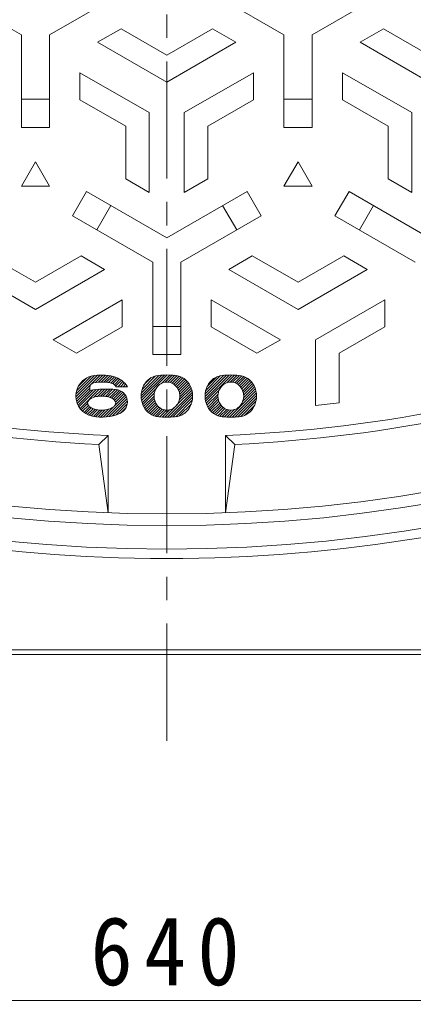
# Model space of a CAD drawing. Units: millimetres, scale not verified. Extents: x -836 to 950, y -677 to 691.
# Drawn here: x -474.2 to -390.2, y -118.4 to 90.9 of the extents above; entities that cross this region are included whole.
import ezdxf

# ---------------------------------------------------------------- set-up
doc = ezdxf.new("R2010")
doc.units = ezdxf.units.MM
doc.header["$LTSCALE"] = 5
doc.linetypes.add('CHAIN1', pattern=[8, 5, -1, 1, -1])
for name, color, linetype, lineweight in [('0-1_躯体', 2, 'Continuous', 9), ('0-2_仕上', 3, 'Continuous', 18), ('0-4_その他', 7, 'Continuous', 9)]:
    doc.layers.add(name, color=color, linetype=linetype, lineweight=lineweight)
doc.styles.add('ＭＳ ゴシック', font='')
doc.styles.get('ＭＳ ゴシック').set_extended_font_data('MS Gothic')

msp = doc.modelspace()

# ---------------------------------------------------------------- linework, layer by layer
at = {"layer": '0-1_躯体'}
for p, q in [((-738.843, -43.604), (-146.843, -43.604)), ((-738.843, -44.604), (-146.843, -44.604))]:
    msp.add_line(p, q, dxfattribs=at)
for radius in [332.5, 327.5]:
    msp.add_circle((-442.843, 310.396), radius, dxfattribs=at)
msp.add_arc((-442.843, 310.396), 334.5, 260.5863, 279.4137, dxfattribs=at)
at = {"layer": '0-2_仕上', "linetype": 'CHAIN1', "lineweight": 9}
msp.add_line((-442.843, -63.008), (-442.843, 683.801), dxfattribs=at)
at = {"layer": '0-2_仕上'}
for p, q in [((-473.843, 87.667), (-490.962, 97.551)), ((-467.843, 87.667), (-450.723, 97.551)), ((-417.843, 87.667), (-434.962, 97.551)), ((-411.843, 87.667), (-394.723, 97.551)), ((-457.593, 86.079), (-452.593, 88.966)), ((-452.593, 88.966), (-442.843, 83.337)), ((-433.091, 88.967), (-442.843, 83.337)), ((-428.091, 86.081), (-433.091, 88.967)), ((-401.593, 86.079), (-396.593, 88.966)), ((-396.593, 88.966), (-386.843, 83.337)), ((-473.843, 87.667), (-473.843, 67.899)), ((-467.843, 87.667), (-467.843, 67.899)), ((-457.593, 86.079), (-442.843, 77.563)), ((-428.091, 86.081), (-442.843, 77.563)), ((-417.843, 87.667), (-417.843, 67.899)), ((-411.843, 87.667), (-411.843, 67.899)), ((-401.593, 86.079), (-386.843, 77.563)), ((-461.343, 79.584), (-461.343, 73.811)), ((-461.343, 79.584), (-446.593, 71.068)), ((-424.343, 79.584), (-439.093, 71.068)), ((-424.343, 79.584), (-424.343, 73.811)), ((-405.343, 79.584), (-405.343, 73.811)), ((-405.343, 79.584), (-390.593, 71.068)), ((-467.843, 73.899), (-473.843, 73.899)), ((-461.343, 73.811), (-451.593, 68.181)), ((-424.343, 73.811), (-434.093, 68.181)), ((-417.843, 73.899), (-411.843, 73.899)), ((-405.343, 73.811), (-395.593, 68.181)), ((-446.593, 54.034), (-446.593, 71.068)), ((-439.093, 54.034), (-439.093, 71.068)), ((-390.593, 54.034), (-390.593, 71.068)), ((-467.843, 67.899), (-473.843, 67.899)), ((-434.093, 56.921), (-434.093, 68.181)), ((-417.843, 67.899), (-411.843, 67.899)), ((-439.093, 54.034), (-434.093, 56.921)), ((-459.962, 54.247), (-462.962, 49.051)), ((-442.843, 44.363), (-459.962, 54.247)), ((-442.843, 44.363), (-425.723, 54.247)), ((-425.723, 54.247), (-422.723, 49.051)), ((-406.962, 49.051), (-403.962, 54.247)), ((-386.843, 44.363), (-403.962, 54.247)), ((-457.766, 46.051), (-454.766, 51.247)), ((-427.919, 46.051), (-430.919, 51.247)), ((-398.766, 51.247), (-401.766, 46.051)), ((-445.843, 39.167), (-462.962, 49.051)), ((-439.843, 39.167), (-422.723, 49.051)), ((-389.843, 39.167), (-406.962, 49.051)), ((-480.593, 40.466), (-470.843, 34.837)), ((-461.091, 40.467), (-470.843, 34.837)), ((-456.091, 37.581), (-461.091, 40.467)), ((-429.593, 37.579), (-424.593, 40.466)), ((-424.593, 40.466), (-414.843, 34.837)), ((-405.091, 40.467), (-414.843, 34.837)), ((-400.091, 37.581), (-405.091, 40.467)), ((-445.843, 39.167), (-445.843, 19.399)), ((-439.843, 39.167), (-439.843, 19.399)), ((-485.593, 37.579), (-470.843, 29.063)), ((-456.091, 37.581), (-470.843, 29.063)), ((-429.593, 37.579), (-414.843, 29.063)), ((-400.091, 37.581), (-414.843, 29.063)), ((-452.343, 31.084), (-467.093, 22.568)), ((-452.343, 31.084), (-452.343, 25.311)), ((-433.343, 31.084), (-433.343, 25.311)), ((-433.343, 31.084), (-418.593, 22.568)), ((-396.343, 31.084), (-411.093, 22.568)), ((-396.343, 31.084), (-396.343, 25.311)), ((-452.343, 25.311), (-462.093, 19.681)), ((-445.843, 25.399), (-439.843, 25.399)), ((-433.343, 25.311), (-423.593, 19.681)), ((-396.343, 25.311), (-406.093, 19.681)), ((-411.093, 8.562), (-411.093, 22.568)), ((-439.843, 19.399), (-445.843, 19.399)), ((-406.093, 9.13), (-406.093, 19.681)), ((-462.222, 10.411), (-457.616, 15.016)), ((-462.202, 10.996), (-458.26, 14.937)), ((-462.173, 9.893), (-457.015, 15.052)), ((-462.076, 11.687), (-458.967, 14.797)), ((-458.047, 13.453), (-456.449, 15.052)), ((-457.406, 13.529), (-455.913, 15.023)), ((-456.813, 13.556), (-455.402, 14.968)), ((-456.26, 13.544), (-454.914, 14.89)), ((-455.739, 13.499), (-454.446, 14.792)), ((-455.246, 13.426), (-453.998, 14.674)), ((-448.307, 10.639), (-443.921, 15.025)), ((-448.286, 10.094), (-443.332, 15.049)), ((-448.259, 11.253), (-444.53, 14.982)), ((-448.215, 9.6), (-442.759, 15.056)), ((-448.103, 11.975), (-445.211, 14.867)), ((-443.985, 13.264), (-442.203, 15.046)), ((-443.155, 13.528), (-441.661, 15.023)), ((-442.576, 13.542), (-441.133, 14.985)), ((-442.1, 13.452), (-440.634, 14.918)), ((-441.693, 13.294), (-440.185, 14.801)), ((-434.674, 10.458), (-430.097, 15.035)), ((-434.651, 11.046), (-430.7, 14.998)), ((-434.636, 9.931), (-429.513, 15.053)), ((-434.551, 9.45), (-428.946, 15.054)), ((-434.537, 11.726), (-431.343, 14.92)), ((-434.247, 12.582), (-432.163, 14.666)), ((-430.03, 13.405), (-428.394, 15.04)), ((-429.317, 13.552), (-427.857, 15.012)), ((-428.782, 13.522), (-427.334, 14.97)), ((-428.331, 13.407), (-426.852, 14.885)), ((-427.941, 13.231), (-426.417, 14.755)), ((-461.709, 12.62), (-459.899, 14.43)), ((-454.777, 13.33), (-453.581, 14.526)), ((-454.332, 13.209), (-453.192, 14.349)), ((-453.987, 12.988), (-452.83, 14.145)), ((-453.761, 12.649), (-452.493, 13.917)), ((-453.287, 12.557), (-452.179, 13.665)), ((-452.721, 12.557), (-451.888, 13.39)), ((-452.155, 12.557), (-451.619, 13.093)), ((-451.59, 12.557), (-451.374, 12.773)), ((-447.701, 12.942), (-446.154, 14.489)), ((-441.337, 13.084), (-439.776, 14.644)), ((-441.021, 12.834), (-439.403, 14.452)), ((-440.751, 12.539), (-439.06, 14.229)), ((-440.516, 12.208), (-438.747, 13.976)), ((-440.325, 11.833), (-438.463, 13.695)), ((-440.178, 11.414), (-438.207, 13.385)), ((-440.085, 10.941), (-437.98, 13.046)), ((-440.066, 10.394), (-437.785, 12.676)), ((-427.597, 13.01), (-426.02, 14.586)), ((-427.299, 12.742), (-425.657, 14.384)), ((-427.038, 12.437), (-425.324, 14.151)), ((-426.819, 12.091), (-425.02, 13.889)), ((-426.64, 11.704), (-424.745, 13.599)), ((-426.509, 11.269), (-424.498, 13.28)), ((-426.438, 10.775), (-424.281, 12.931)), ((-462.075, 9.426), (-459.226, 12.275)), ((-461.937, 8.998), (-459.178, 11.757)), ((-461.765, 8.605), (-458.506, 11.863)), ((-461.562, 8.241), (-457.861, 11.943)), ((-461.332, 7.906), (-457.238, 12)), ((-458.375, 10.297), (-456.636, 12.037)), ((-457.633, 10.474), (-456.052, 12.055)), ((-457.004, 10.537), (-455.485, 12.056)), ((-456.439, 10.537), (-454.934, 12.042)), ((-455.92, 10.489), (-454.397, 12.013)), ((-455.445, 10.399), (-453.873, 11.971)), ((-455.005, 10.273), (-453.37, 11.908)), ((-454.608, 10.105), (-452.932, 11.78)), ((-454.254, 9.892), (-452.551, 11.596)), ((-453.959, 9.622), (-452.216, 11.365)), ((-453.894, 8.556), (-451.677, 10.773)), ((-453.759, 9.256), (-451.925, 11.09)), ((-448.104, 9.145), (-445.184, 12.066)), ((-447.959, 8.724), (-445.496, 11.187)), ((-447.785, 8.333), (-445.559, 10.559)), ((-442.703, 6.061), (-437.382, 11.382)), ((-442.126, 6.072), (-437.324, 10.875)), ((-440.747, 8.582), (-437.483, 11.847)), ((-440.173, 9.723), (-437.618, 12.277)), ((-434.428, 9.007), (-431.709, 11.726)), ((-434.274, 8.595), (-431.9, 10.97)), ((-429.453, 6.062), (-423.814, 11.702)), ((-428.887, 6.063), (-423.726, 11.224)), ((-428.304, 6.08), (-423.683, 10.701)), ((-426.624, 9.457), (-423.939, 12.142)), ((-426.45, 10.197), (-424.096, 12.551)), ((-461.074, 7.598), (-459.719, 8.953)), ((-460.791, 7.315), (-459.556, 8.551)), ((-455.778, 6.106), (-451.474, 10.41)), ((-455.129, 6.189), (-451.323, 9.995)), ((-454.423, 6.33), (-451.239, 9.514)), ((-453.637, 6.55), (-451.255, 8.932)), ((-447.58, 7.972), (-445.516, 10.036)), ((-447.345, 7.641), (-445.408, 9.578)), ((-447.081, 7.339), (-445.247, 9.173)), ((-446.789, 7.066), (-445.042, 8.813)), ((-446.468, 6.822), (-444.8, 8.489)), ((-441.531, 6.102), (-437.32, 10.313)), ((-440.914, 6.153), (-437.392, 9.675)), ((-440.187, 6.314), (-437.594, 8.907)), ((-434.09, 8.213), (-431.922, 10.382)), ((-433.876, 7.862), (-431.854, 9.883)), ((-433.631, 7.541), (-431.728, 9.444)), ((-433.358, 7.248), (-431.553, 9.054)), ((-433.056, 6.984), (-431.337, 8.703)), ((-432.726, 6.749), (-431.078, 8.397)), ((-427.703, 6.115), (-423.701, 10.118)), ((-427.066, 6.186), (-423.806, 9.446)), ((-426.268, 6.419), (-424.076, 8.61)), ((-460.482, 7.059), (-459.279, 8.262)), ((-460.147, 6.829), (-458.939, 8.036)), ((-459.783, 6.627), (-458.551, 7.859)), ((-459.389, 6.455), (-458.123, 7.721)), ((-458.96, 6.318), (-457.655, 7.623)), ((-458.494, 6.218), (-457.148, 7.564)), ((-458.004, 6.143), (-456.597, 7.55)), ((-457.491, 6.09), (-455.985, 7.596)), ((-456.952, 6.063), (-455.283, 7.733)), ((-456.383, 6.066), (-454.237, 8.212)), ((-452.717, 6.904), (-451.504, 8.117)), ((-446.117, 6.607), (-444.514, 8.21)), ((-445.734, 6.424), (-444.19, 7.968)), ((-445.314, 6.278), (-443.82, 7.772)), ((-444.853, 6.174), (-443.394, 7.633)), ((-444.342, 6.119), (-442.896, 7.565)), ((-443.81, 6.086), (-442.274, 7.621)), ((-443.264, 6.066), (-441.189, 8.141)), ((-439.014, 6.921), (-438.214, 7.721)), ((-432.365, 6.544), (-430.783, 8.126)), ((-431.971, 6.373), (-430.444, 7.9)), ((-431.539, 6.239), (-430.056, 7.722)), ((-431.061, 6.151), (-429.613, 7.599)), ((-430.54, 6.107), (-429.082, 7.565)), ((-430.003, 6.078), (-428.397, 7.684))]:
    msp.add_line(p, q, dxfattribs=at)
at = {"layer": '0-2_仕上', "lineweight": 9}
for p, q in [((-467.093, 22.568), (-462.093, 19.681)), ((-423.593, 19.681), (-418.593, 22.568)), ((-457.343, 0.235), (-455.343, 2.15)), ((-455.343, 2.15), (-455.343, -14.363)), ((-428.343, 0.235), (-430.343, 2.15)), ((-430.343, 2.15), (-430.343, -14.363)), ((-455.343, -14.363), (-457.343, 0.235)), ((-430.343, -14.363), (-428.343, 0.235))]:
    msp.add_line(p, q, dxfattribs=at)
at = {"layer": '0-2_仕上', "color": 7, "lineweight": 9}
for p, q in [((-459.226, 12.406), (-459.226, 11.749)), ((-453.729, 12.557), (-451.23, 12.557))]:
    msp.add_line(p, q, dxfattribs=at)
at = {"layer": '0-2_仕上'}
for points in [[(-446.593, 54.034), (-451.593, 56.921), (-451.593, 68.181)], [(-390.593, 54.034), (-395.593, 56.921), (-395.593, 68.181)]]:
    msp.add_lwpolyline(points, dxfattribs=at)
for points in [[(-473.843, 55.333), (-470.843, 60.529), (-467.843, 55.333)], [(-417.843, 55.333), (-414.843, 60.529), (-411.843, 55.333)]]:
    msp.add_lwpolyline(points, close=True, dxfattribs=at)
at = {"layer": '0-2_仕上', "color": 7, "lineweight": 9}
for points in [[(-440.062, 10.558), (-440.067, 10.734), (-440.082, 10.92), (-440.11, 11.115), (-440.152, 11.319), (-440.211, 11.531), (-440.288, 11.748), (-440.385, 11.969), (-440.506, 12.192), (-440.65, 12.412), (-440.82, 12.626), (-441.016, 12.83), (-441.238, 13.017), (-441.485, 13.185), (-441.753, 13.326), (-442.041, 13.437), (-442.343, 13.513), (-442.654, 13.552), (-442.968, 13.552), (-443.278, 13.513), (-443.58, 13.437), (-443.868, 13.326), (-444.136, 13.185), (-444.383, 13.017), (-444.605, 12.83), (-444.801, 12.626), (-444.971, 12.412), (-445.115, 12.192), (-445.236, 11.969), (-445.333, 11.748), (-445.411, 11.531), (-445.469, 11.319), (-445.511, 11.115), (-445.539, 10.92), (-445.554, 10.734), (-445.559, 10.558), (-445.554, 10.382), (-445.539, 10.196), (-445.511, 10.001), (-445.469, 9.797)], [(-426.43, 10.558), (-426.434, 10.734), (-426.45, 10.92), (-426.478, 11.115), (-426.52, 11.319), (-426.578, 11.531), (-426.655, 11.748), (-426.753, 11.969), (-426.873, 12.192), (-427.018, 12.412), (-427.188, 12.626), (-427.384, 12.83), (-427.606, 13.017), (-427.852, 13.185), (-428.121, 13.326), (-428.409, 13.437), (-428.71, 13.513), (-429.021, 13.552), (-429.335, 13.552), (-429.646, 13.513), (-429.948, 13.437), (-430.235, 13.326), (-430.504, 13.185), (-430.751, 13.017), (-430.972, 12.83), (-431.168, 12.626), (-431.339, 12.412), (-431.483, 12.192), (-431.603, 11.969), (-431.701, 11.748), (-431.778, 11.531), (-431.837, 11.319), (-431.879, 11.115), (-431.907, 10.92), (-431.922, 10.734), (-431.927, 10.558), (-431.922, 10.382), (-431.907, 10.196), (-431.879, 10.001), (-431.837, 9.797)], [(-453.729, 9.046), (-453.734, 9.135), (-453.751, 9.228), (-453.781, 9.325), (-453.827, 9.427), (-453.891, 9.533), (-453.975, 9.641), (-454.081, 9.752), (-454.213, 9.863), (-454.37, 9.973), (-454.556, 10.08), (-454.77, 10.182), (-455.012, 10.276), (-455.281, 10.36), (-455.574, 10.43), (-455.887, 10.486), (-456.217, 10.524), (-456.556, 10.543), (-456.898, 10.543), (-457.237, 10.524), (-457.566, 10.486), (-457.88, 10.43), (-458.173, 10.36), (-458.442, 10.276), (-458.684, 10.182), (-458.898, 10.08), (-459.084, 9.973), (-459.241, 9.863), (-459.373, 9.752), (-459.479, 9.641), (-459.563, 9.533), (-459.627, 9.427), (-459.673, 9.325), (-459.703, 9.228), (-459.72, 9.135), (-459.725, 9.046), (-459.72, 8.958), (-459.703, 8.865), (-459.673, 8.768), (-459.627, 8.666)], [(-445.469, 9.797), (-445.411, 9.586), (-445.333, 9.368), (-445.236, 9.147), (-445.115, 8.925), (-444.971, 8.704), (-444.801, 8.49), (-444.605, 8.287), (-444.383, 8.099), (-444.136, 7.932), (-443.868, 7.79), (-443.58, 7.68), (-443.278, 7.604), (-442.968, 7.565), (-442.654, 7.565), (-442.343, 7.604), (-442.041, 7.68), (-441.753, 7.79), (-441.485, 7.932), (-441.238, 8.099), (-441.016, 8.287), (-440.82, 8.49), (-440.65, 8.704), (-440.506, 8.925), (-440.385, 9.147), (-440.288, 9.368), (-440.211, 9.586), (-440.152, 9.797), (-440.11, 10.001), (-440.082, 10.196), (-440.067, 10.382), (-440.062, 10.558)], [(-431.837, 9.797), (-431.778, 9.586), (-431.701, 9.368), (-431.603, 9.147), (-431.483, 8.925), (-431.339, 8.704), (-431.168, 8.49), (-430.972, 8.287), (-430.751, 8.099), (-430.504, 7.932), (-430.235, 7.79), (-429.948, 7.68), (-429.646, 7.604), (-429.335, 7.565), (-429.021, 7.565), (-428.71, 7.604), (-428.409, 7.68), (-428.121, 7.79), (-427.852, 7.932), (-427.606, 8.099), (-427.384, 8.287), (-427.188, 8.49), (-427.018, 8.704), (-426.873, 8.925), (-426.753, 9.147), (-426.655, 9.368), (-426.578, 9.586), (-426.52, 9.797), (-426.478, 10.001), (-426.45, 10.196), (-426.434, 10.382), (-426.43, 10.558)], [(-459.627, 8.666), (-459.563, 8.56), (-459.479, 8.452), (-459.373, 8.341), (-459.241, 8.23), (-459.084, 8.12), (-458.898, 8.013), (-458.684, 7.911), (-458.442, 7.817), (-458.173, 7.733), (-457.88, 7.663), (-457.566, 7.607), (-457.237, 7.569), (-456.898, 7.55), (-456.556, 7.55), (-456.217, 7.569), (-455.887, 7.607), (-455.574, 7.663), (-455.281, 7.733), (-455.012, 7.817), (-454.77, 7.911), (-454.556, 8.013), (-454.37, 8.12), (-454.213, 8.23), (-454.081, 8.341), (-453.975, 8.452), (-453.891, 8.56), (-453.827, 8.666), (-453.781, 8.768), (-453.751, 8.865), (-453.734, 8.958), (-453.729, 9.046)]]:
    msp.add_lwpolyline(points, dxfattribs=at)
at = {"layer": '0-2_仕上'}
msp.add_circle((-442.843, 310.396), 325, dxfattribs=at)
at = {"layer": '0-2_仕上', "lineweight": 9}
for radius, start, end in [(308.5, 248.89307, 267.67782), (308.5, 272.32218, 291.10693), (310.5, 249.25328, 267.32338), (310.5, 272.67662, 290.74672)]:
    msp.add_arc((-442.843, 310.396), radius, start, end, dxfattribs=at)
at = {"layer": '0-2_仕上', "color": 7, "lineweight": 9}
for centre, radius, start, end in [((-457.837, 10.558), 4.386, 101.42119, 258.57881), ((-456.727, 5.061), 9.995, 75.30297, 101.42119), ((-455.459, 9.895), 4.997, 32.18936, 75.30297), ((-444.208, 10.997), 3.998, 95.01479, 153.97555), ((-442.811, -4.933), 19.989, 84.98521, 95.01479), ((-441.413, 10.997), 3.998, 26.02445, 84.98521), ((-430.576, 10.997), 3.998, 95.01479, 153.97555), ((-429.178, -4.933), 19.989, 84.98521, 95.01479), ((-427.78, 10.997), 3.998, 26.02445, 84.98521), ((-458.226, 12.406), 1, 101.53696, 180), ((-456.727, 5.061), 8.495, 74.20965, 101.53696), ((-454.687, 12.274), 1, 16.4406, 74.20965), ((-443.31, 10.558), 4.997, 153.97555, 206.02445), ((-442.311, 10.558), 4.997, 333.97555, 26.02445), ((-429.678, 10.558), 4.997, 153.97555, 206.02445), ((-428.678, 10.558), 4.997, 333.97555, 26.02445), ((-455.727, -7.932), 19.989, 83.92848, 100.07866), ((-453.895, 9.295), 2.665, 292.72849, 83.92848), ((-456.727, 16.055), 9.995, 258.57881, 292.72849), ((-444.208, 10.12), 3.998, 206.02445, 264.98521), ((-441.413, 10.12), 3.998, 275.01479, 333.97555), ((-430.576, 10.12), 3.998, 206.02445, 264.98521), ((-427.78, 10.12), 3.998, 275.01479, 333.97555), ((-442.811, 26.05), 19.989, 264.98521, 275.01479), ((-429.178, 26.05), 19.989, 264.98521, 275.01479)]:
    msp.add_arc(centre, radius, start, end, dxfattribs=at)
at = {"layer": '0-2_仕上'}
msp.add_arc((-442.843, 310.396), 303.5, 276.00486, 276.95486, dxfattribs=at)
at = {"layer": '0-4_その他'}
msp.add_line((-122.843, -118.441), (-762.843, -118.441), dxfattribs=at)

# ---------------------------------------------------------------- texts
at = {"layer": '0-4_その他', "color": 2, "insert": (-459.093, -115.441), "char_height": 14.66, "attachment_point": 7, "style": 'ＭＳ ゴシック'}
msp.add_mtext('\\T1.27;\\W0.9;640', dxfattribs=at)

doc.saveas('drawing.dxf')
